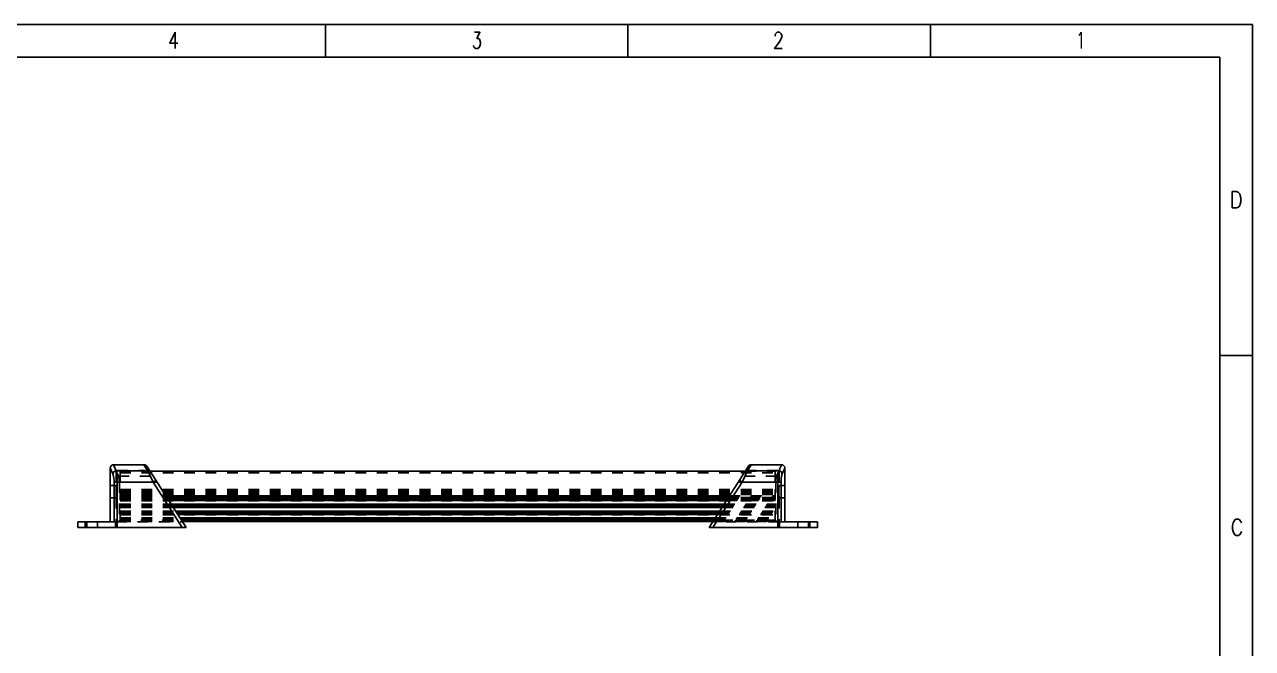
# Model space of a CAD drawing. Extents: x 14 to 580, y 14 to 406.
# Drawn here: x 205.1 to 580, y 215.5 to 406 of the extents above; entities that cross this region are included whole.
import ezdxf
from ezdxf.enums import TextEntityAlignment as Align

# ---------------------------------------------------------------- set-up
doc = ezdxf.new("R2010")
doc.units = 0
doc.header["$LTSCALE"] = 32.67
doc.linetypes.add('HIDDEN', pattern=[0.2, 0.1, -0.1])
for name, color, linetype in [('AP012-BASE2', 7, 'CONTINUOUS'), ('AP012-BASE3', 7, 'CONTINUOUS'), ('AP012-DIFFUSE2', 7, 'CONTINUOUS'), ('AP012-DIFFUSE3', 7, 'CONTINUOUS'), ('AP0129', 7, 'CONTINUOUS'), ('AP013-ENDCAP2', 7, 'CONTINUOUS'), ('AP013-ENDCAP3', 7, 'CONTINUOUS')]:
    doc.layers.add(name, color=color, linetype=linetype)
doc.styles.add('TEXTSTYLE_2', font='TXT.TTF')

msp = doc.modelspace()

# ---------------------------------------------------------------- linework, layer by layer
at = {"layer": 'AP012-BASE2', "color": 7}
for p, q in [((248.498, 261.654), (420.054, 261.654)), ((248.627, 261.454), (419.925, 261.454)), ((248.755, 261.254), (419.797, 261.254)), ((248.883, 261.054), (419.669, 261.054)), ((249.011, 260.854), (419.54, 260.854)), ((249.14, 260.654), (419.412, 260.654)), ((249.845, 259.554), (418.707, 259.554)), ((249.973, 259.354), (418.579, 259.354)), ((250.102, 259.154), (418.45, 259.154)), ((250.23, 258.954), (418.322, 258.954)), ((250.358, 258.754), (418.194, 258.754)), ((250.486, 258.554), (418.066, 258.554)), ((251.192, 257.454), (417.36, 257.454)), ((251.32, 257.254), (417.232, 257.254)), ((251.448, 257.054), (417.104, 257.054)), ((251.577, 256.854), (416.975, 256.854)), ((251.705, 256.654), (416.847, 256.654)), ((251.833, 256.454), (416.719, 256.454)), ((252.538, 255.354), (416.013, 255.354)), ((252.667, 255.154), (415.885, 255.154)), ((252.795, 254.954), (415.757, 254.954)), ((253.116, 254.454), (415.436, 254.454)), ((253.244, 254.254), (415.308, 254.254))]:
    msp.add_line(p, q, dxfattribs=at)
at = {"layer": 'AP012-BASE3', "color": 8, "linetype": 'HIDDEN'}
for p, q in [((234.276, 264.054), (234.276, 254.254)), ((234.276, 264.054), (434.276, 264.054)), ((234.276, 263.954), (434.276, 263.954)), ((234.276, 263.854), (434.276, 263.854)), ((234.276, 263.654), (434.276, 263.654)), ((234.276, 263.454), (434.276, 263.454)), ((234.276, 263.254), (434.276, 263.254)), ((234.276, 263.154), (434.276, 263.154)), ((234.276, 263.054), (434.276, 263.054)), ((234.276, 262.854), (434.276, 262.854)), ((234.276, 262.654), (434.276, 262.654)), ((434.276, 264.054), (434.276, 254.254)), ((234.276, 261.654), (248.498, 261.654)), ((234.276, 261.554), (434.276, 261.554)), ((234.276, 261.454), (248.627, 261.454)), ((234.276, 261.354), (434.276, 261.354)), ((234.276, 261.254), (248.755, 261.254)), ((234.276, 261.154), (434.276, 261.154)), ((234.276, 261.054), (248.883, 261.054)), ((234.276, 260.954), (434.276, 260.954)), ((234.276, 260.854), (249.011, 260.854)), ((234.276, 260.754), (434.276, 260.754)), ((234.276, 260.654), (249.14, 260.654)), ((234.276, 260.554), (434.276, 260.554)), ((234.276, 259.554), (249.845, 259.554)), ((234.276, 259.354), (249.973, 259.354)), ((234.276, 259.154), (250.102, 259.154)), ((234.276, 258.954), (250.23, 258.954)), ((234.276, 258.754), (250.358, 258.754)), ((418.194, 258.754), (434.276, 258.754)), ((418.322, 258.954), (434.276, 258.954)), ((418.45, 259.154), (434.276, 259.154)), ((418.579, 259.354), (434.276, 259.354)), ((418.707, 259.554), (434.276, 259.554)), ((419.412, 260.654), (434.276, 260.654)), ((419.54, 260.854), (434.276, 260.854)), ((419.669, 261.054), (434.276, 261.054)), ((419.797, 261.254), (434.276, 261.254)), ((419.925, 261.454), (434.276, 261.454)), ((420.054, 261.654), (434.276, 261.654)), ((234.276, 258.554), (250.486, 258.554)), ((234.276, 257.454), (251.192, 257.454)), ((234.276, 257.254), (251.32, 257.254)), ((234.276, 257.054), (251.448, 257.054)), ((234.276, 256.854), (251.577, 256.854)), ((234.276, 256.654), (251.705, 256.654)), ((234.276, 256.454), (251.833, 256.454)), ((234.276, 256.288), (434.276, 256.288)), ((234.276, 256.254), (434.276, 256.254)), ((234.276, 255.354), (252.538, 255.354)), ((234.276, 255.154), (252.667, 255.154)), ((234.276, 254.954), (252.795, 254.954)), ((415.757, 254.954), (434.276, 254.954)), ((415.885, 255.154), (434.276, 255.154)), ((416.013, 255.354), (434.276, 255.354)), ((416.719, 256.454), (434.276, 256.454)), ((416.847, 256.654), (434.276, 256.654)), ((416.975, 256.854), (434.276, 256.854)), ((417.104, 257.054), (434.276, 257.054)), ((417.232, 257.254), (434.276, 257.254)), ((417.36, 257.454), (434.276, 257.454)), ((418.066, 258.554), (434.276, 258.554)), ((234.276, 254.454), (253.116, 254.454)), ((234.276, 254.419), (434.276, 254.419)), ((234.276, 254.254), (253.244, 254.254)), ((415.308, 254.254), (434.276, 254.254)), ((415.436, 254.454), (434.276, 254.454))]:
    msp.add_line(p, q, dxfattribs=at)
at = {"layer": 'AP012-DIFFUSE2', "color": 7}
for p, q in [((243.372, 269.648), (425.18, 269.648)), ((248.182, 262.148), (420.37, 262.148))]:
    msp.add_line(p, q, dxfattribs=at)
at = {"layer": 'AP012-DIFFUSE3', "color": 8, "linetype": 'HIDDEN'}
for p, q in [((234.276, 269.648), (234.276, 262.148)), ((234.276, 269.648), (243.372, 269.648)), ((234.276, 269.148), (434.276, 269.148)), ((425.18, 269.648), (434.276, 269.648)), ((434.276, 269.648), (434.276, 262.148)), ((234.276, 262.993), (434.276, 262.993)), ((234.276, 262.986), (434.276, 262.986)), ((234.276, 262.897), (434.276, 262.897)), ((234.276, 262.865), (434.276, 262.865)), ((234.276, 262.586), (434.276, 262.586)), ((234.276, 262.49), (434.276, 262.49)), ((234.276, 262.148), (248.182, 262.148)), ((420.37, 262.148), (434.276, 262.148))]:
    msp.add_line(p, q, dxfattribs=at)
at = {"layer": 'AP0129', "color": 7}
for p, q in [((14, 406), (580, 406)), ((297, 396), (297, 406)), ((389.333, 406), (389.333, 396)), ((481.667, 396), (481.667, 406)), ((580, 14), (580, 406)), ((24, 396), (570, 396)), ((570, 124.5), (570, 396)), ((570, 305), (580, 305))]:
    msp.add_line(p, q, dxfattribs=at)
at = {"layer": 'AP013-ENDCAP2', "color": 7}
for p, q in [((231.281, 270.587), (231.276, 270.597)), ((231.276, 270.583), (231.276, 265.297)), ((232.281, 271.586), (232.276, 271.598)), ((241.58, 271.598), (232.283, 271.598)), ((242.718, 269.725), (241.575, 271.598)), ((254.43, 252.404), (242.417, 271.137)), ((426.135, 271.137), (414.122, 252.404)), ((426.977, 271.598), (425.834, 269.725)), ((426.972, 271.598), (436.269, 271.598)), ((437.205, 270.449), (436.95, 269.909)), ((437.276, 270.583), (437.276, 265.297)), ((232.468, 254.204), (232.468, 266.267)), ((232.468, 266.267), (244.352, 266.267)), ((233.082, 269.725), (242.718, 269.725)), ((233.44, 252.404), (233.44, 266.267)), ((244.352, 266.267), (242.718, 269.725)), ((244.352, 266.267), (245.194, 266.807)), ((253.242, 252.404), (244.352, 266.267)), ((424.2, 266.267), (415.31, 252.404)), ((424.2, 266.267), (423.358, 266.807)), ((425.834, 269.725), (424.2, 266.267)), ((436.084, 266.267), (424.2, 266.267)), ((435.47, 269.725), (425.834, 269.725)), ((435.112, 266.267), (435.112, 252.404)), ((436.084, 266.267), (436.084, 254.204)), ((437.276, 265.298), (437.266, 265.042)), ((231.286, 261.753), (231.276, 261.498)), ((231.276, 261.498), (231.276, 254.204)), ((437.276, 261.498), (437.276, 254.204)), ((221.376, 252.404), (221.376, 254.204)), ((221.376, 254.204), (232.899, 254.204)), ((221.376, 252.404), (233.44, 252.404)), ((224.128, 252.404), (224.128, 254.204)), ((232.899, 252.404), (232.899, 254.204)), ((254.43, 252.404), (233.44, 252.404)), ((414.122, 252.404), (435.112, 252.404)), ((435.112, 252.404), (447.176, 252.404)), ((435.653, 254.204), (447.176, 254.204)), ((435.653, 254.204), (435.653, 252.404)), ((444.424, 252.404), (444.424, 254.204)), ((447.176, 252.404), (447.176, 254.204))]:
    msp.add_line(p, q, dxfattribs=at)
for points in [[(232.101, 268.815), (231.788, 269.507), (231.578, 269.959), (231.433, 270.268), (231.281, 270.587)], [(233.082, 269.725), (232.776, 270.452), (232.571, 270.927), (232.429, 271.252), (232.281, 271.586)], [(435.958, 270.874), (435.758, 270.409), (435.47, 269.725)], [(436.276, 271.598), (436.266, 271.576), (436.207, 271.442), (435.958, 270.874)], [(436.95, 269.909), (436.745, 269.466), (436.451, 268.815)], [(437.276, 270.597), (437.266, 270.577), (437.205, 270.449)], [(232.101, 268.815), (232.197, 269.147), (232.414, 269.434), (232.723, 269.635), (233.082, 269.725)], [(232.468, 266.267), (232.45, 266.894), (232.399, 267.495), (232.318, 268.035), (232.216, 268.484), (232.101, 268.815)], [(233.44, 266.267), (233.423, 267.122), (233.373, 267.936), (233.294, 268.666), (233.194, 269.274), (233.082, 269.725)], [(242.718, 269.725), (242.971, 269.721), (243.206, 269.654), (243.407, 269.529), (243.56, 269.354)], [(425.834, 269.725), (425.581, 269.721), (425.346, 269.654), (425.145, 269.529), (424.992, 269.354)], [(435.47, 269.725), (435.357, 269.274), (435.257, 268.666), (435.179, 267.936), (435.129, 267.122), (435.112, 266.267)], [(436.451, 268.815), (436.355, 269.147), (436.138, 269.434), (435.829, 269.635), (435.47, 269.725)], [(436.451, 268.815), (436.336, 268.484), (436.234, 268.036), (436.153, 267.496), (436.102, 266.894), (436.084, 266.267)], [(231.276, 265.298), (231.286, 265.042), (231.297, 264.74), (231.307, 264.345), (231.315, 263.887), (231.318, 263.398)], [(231.318, 263.398), (231.315, 262.908), (231.307, 262.45), (231.297, 262.055), (231.286, 261.753)], [(437.234, 263.398), (437.237, 263.887), (437.245, 264.346), (437.255, 264.74), (437.266, 265.042)], [(437.276, 261.498), (437.266, 261.753), (437.255, 262.055), (437.245, 262.45), (437.237, 262.909), (437.234, 263.398)]]:
    msp.add_lwpolyline(points, dxfattribs=at)
for centre, start, end in [((232.276, 270.598), 90, 180), ((241.575, 270.598), 32.67128, 89.99999), ((426.977, 270.598), 90.00001, 147.32872), ((436.276, 270.598), 360, 90)]:
    msp.add_arc(centre, 1, start, end, dxfattribs=at)
at = {"layer": 'AP013-ENDCAP3', "color": 8, "linetype": 'HIDDEN'}
for p, q in [((231.276, 270.597), (231.286, 270.577)), ((231.578, 269.959), (231.602, 269.909)), ((232.276, 271.598), (232.286, 271.576)), ((232.571, 270.927), (232.594, 270.874)), ((232.776, 270.452), (232.794, 270.409)), ((435.758, 270.409), (435.776, 270.452)), ((435.958, 270.874), (435.981, 270.927)), ((436.123, 271.252), (436.207, 271.442)), ((436.95, 269.909), (436.974, 269.959)), ((437.119, 270.268), (437.205, 270.449)), ((231.788, 269.507), (231.807, 269.466)), ((233.35, 269.193), (233.076, 269.799)), ((233.076, 269.732), (233.076, 265.297)), ((243.276, 269.798), (233.106, 269.798)), ((233.35, 269.193), (233.832, 268.087)), ((233.832, 268.087), (244.373, 268.087)), ((234.076, 266.267), (234.076, 254.704)), ((244.352, 266.267), (245.54, 266.267)), ((424.2, 266.267), (423.012, 266.267)), ((434.72, 268.087), (424.179, 268.087)), ((425.276, 269.798), (435.446, 269.798)), ((434.476, 266.267), (434.484, 266.648)), ((434.476, 266.267), (434.476, 254.704)), ((435.476, 269.732), (435.476, 265.297)), ((436.745, 269.466), (436.764, 269.507)), ((233.076, 265.298), (231.276, 265.298)), ((435.454, 264.74), (435.465, 265.042)), ((435.476, 265.298), (435.465, 265.042)), ((435.476, 265.298), (437.276, 265.298)), ((233.076, 261.498), (231.276, 261.498)), ((233.087, 261.753), (233.076, 261.498)), ((233.076, 261.498), (233.076, 254.204)), ((233.087, 261.753), (233.098, 262.055)), ((435.476, 261.498), (437.276, 261.498)), ((435.476, 261.498), (435.476, 254.204)), ((223.676, 252.404), (223.676, 254.204)), ((227.376, 252.404), (227.376, 254.204)), ((233.076, 254.204), (253.276, 254.204)), ((234.076, 254.704), (252.955, 254.704)), ((435.475, 254.204), (415.276, 254.204)), ((434.476, 254.704), (415.597, 254.704)), ((441.176, 252.404), (441.176, 254.204)), ((444.876, 252.404), (444.876, 254.204))]:
    msp.add_line(p, q, dxfattribs=at)
for points in [[(436.266, 271.576), (436.271, 271.586), (436.276, 271.598)], [(437.266, 270.577), (437.271, 270.587), (437.276, 270.597)], [(234.076, 266.267), (234.068, 266.648), (234.044, 267.015), (234.006, 267.353), (233.956, 267.651), (233.897, 267.898), (233.832, 268.087)], [(434.72, 268.087), (434.655, 267.897), (434.596, 267.648), (434.546, 267.35), (434.508, 267.012), (434.484, 266.646)], [(434.72, 268.087), (435.202, 269.193), (435.476, 269.799)], [(233.076, 265.298), (233.087, 265.042), (233.098, 264.74), (233.109, 264.346), (233.117, 263.887), (233.12, 263.398)], [(233.12, 263.398), (233.117, 262.909), (233.109, 262.45), (233.098, 262.055)], [(435.454, 264.74), (435.443, 264.346), (435.435, 263.887), (435.432, 263.398)], [(435.443, 262.45), (435.435, 262.908), (435.432, 263.398)], [(435.443, 262.45), (435.454, 262.055), (435.465, 261.753), (435.476, 261.498)], [(234.076, 254.704), (234.072, 254.576), (234.061, 254.454), (234.044, 254.351), (234.021, 254.271), (233.995, 254.221), (233.967, 254.204)], [(434.585, 254.204), (434.557, 254.221), (434.531, 254.271), (434.508, 254.35), (434.491, 254.454), (434.48, 254.576), (434.476, 254.704)]]:
    msp.add_lwpolyline(points, dxfattribs=at)

# ---------------------------------------------------------------- texts
at = {"layer": 'AP0129', "color": 7, "style": 'TEXTSTYLE_2', "width": 0.785714}
for s, p in [('4', (252.301, 398.659)), ('2', (436.967, 398.659))]:
    msp.add_text(s, height=5, dxfattribs=at).set_placement(p, align=Align.RIGHT)
at = {"layer": 'AP0129', "color": 7, "style": 'TEXTSTYLE_2'}
for s, width, p in [('3', 0.714286, (341.699, 398.659)), ('1', 0.571429, (526.366, 398.659)), ('D', 0.904762, (573, 350))]:
    msp.add_text(s, height=5, dxfattribs=dict(at, width=width)).set_placement(p)
at = {"layer": 'AP0129', "color": 7, "style": 'TEXTSTYLE_2', "text_generation_flag": 2, "width": 0.833333}
msp.add_text('C', height=5, rotation=180, dxfattribs=at).set_placement((577.167, 255), align=Align.RIGHT)

doc.saveas('drawing.dxf')
